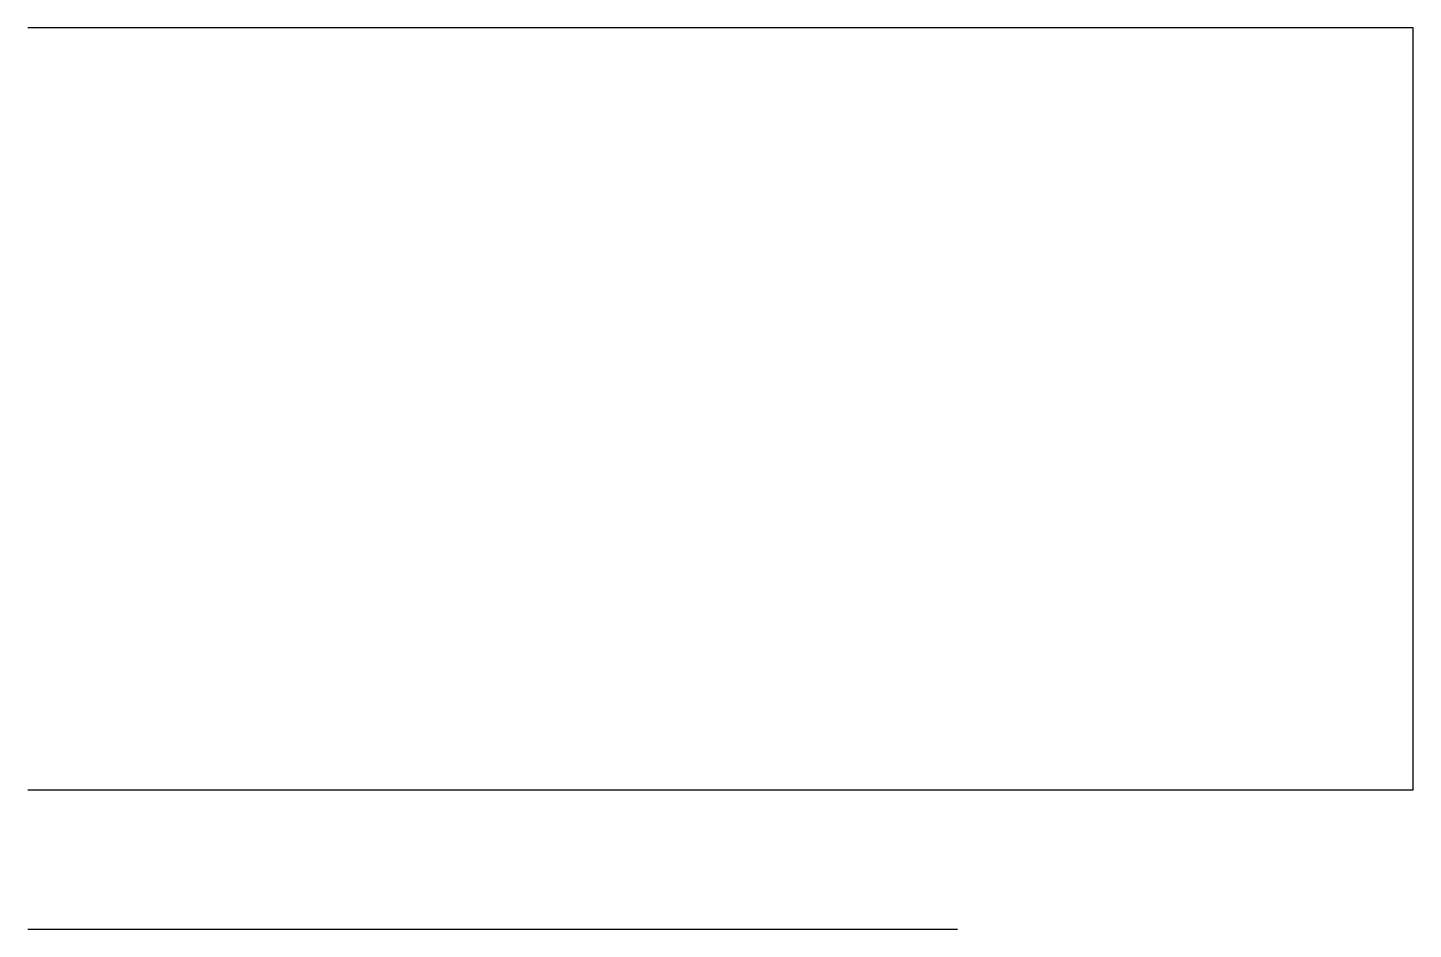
# Model space of a CAD drawing. Header units: millimetres. Extents: x 0 to 149, y -15 to 82.
import ezdxf

# ---------------------------------------------------------------- set-up
doc = ezdxf.new("R2010")
doc.units = ezdxf.units.MM

msp = doc.modelspace()

# ---------------------------------------------------------------- linework, layer by layer
msp.add_lwpolyline([(0, 0), (149, 0), (149, 82), (0, 82)])
at = {"layer": 'CALIBRATION'}
msp.add_line((0, -15), (100, -15), dxfattribs=at)

doc.saveas('drawing.dxf')
